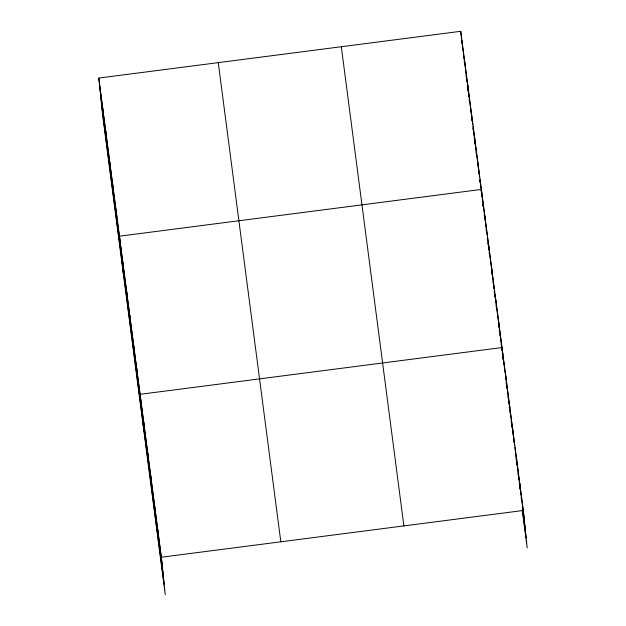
<?xml version="1.0" encoding="UTF-8"?>
<svg xmlns="http://www.w3.org/2000/svg" width="626" height="626" viewBox="0 0 626 626"><rect width="100%" height="100%" fill="white"/><g stroke="black" fill="none" stroke-linecap="round" stroke-linejoin="round"><path stroke-width="0.94" d="M98.814 78.062L161.383 557.226L165.256 594.7L102.687 115.528L98.814 78.062L460.744 31.3L523.313 510.472L527.186 547.938L522.248 510.12M161.383 557.226L523.313 510.472M461.698 40.025L467.106 81.435M467.348 83.321L472.755 124.731M473.006 126.616L473.373 129.441M473.616 131.319L474.602 138.855M474.844 140.733L479.641 177.44M479.884 179.326L480.252 182.15M480.502 184.028L481.488 191.556M481.73 193.442L487.138 234.86M487.38 236.738L493.405 282.858M493.648 284.744L494.634 292.272M494.884 294.15L500.291 335.567M500.534 337.453L503.382 359.238M503.633 361.179L505.276 373.785M505.534 375.725L505.91 378.636M507.177 388.331L505.589 374.7M507.436 390.272L509.713 407.729M509.838 408.7L514.65 445.548M514.901 447.488L516.552 460.094M518.445 474.641L516.223 456.158M518.704 476.582L520.347 489.188M520.472 490.158L524.017 517.311M464.218 61.426L464.461 63.312M465.447 70.84L465.689 72.718M466.057 75.543L466.307 77.428M466.675 80.253L466.918 82.131M467.286 84.956L467.536 86.842M467.904 89.659L468.146 91.545M468.522 94.369L468.764 96.248M469.132 99.072L469.375 100.958M471.714 118.838L471.957 120.724M472.943 128.252L473.186 130.138M473.553 132.962L473.804 134.84M474.172 137.665L474.414 139.551M474.79 142.368L475.032 144.254M475.4 147.079L475.65 148.957M476.018 151.782L476.261 153.667M478.593 171.547L478.843 173.433M479.829 180.961L480.072 182.847M480.439 185.664L480.682 187.55M481.058 190.374L481.3 192.252M481.668 195.077L481.918 196.963M482.286 199.788L482.529 201.666M482.896 204.491L483.147 206.377L482.967 204.686M484.25 214.843L484.493 216.729M485.479 224.257L485.721 226.142M486.097 228.967L486.339 230.845M487.325 238.373L487.568 240.259M487.936 243.084L488.186 244.962M488.554 247.786L488.796 249.672M489.164 252.497L489.415 254.375M491.746 272.263L491.989 274.141M492.975 281.669L493.225 283.555M493.593 286.379L493.836 288.257M494.204 291.082L494.454 292.968M494.822 295.793L495.064 297.671M495.432 300.496L495.682 302.381M496.05 305.206L496.293 307.084M497.404 315.559L497.647 317.437M498.632 324.972L498.875 326.85M499.243 329.675L499.493 331.561M499.861 334.378L500.104 336.264M500.471 339.089L500.722 340.967M501.09 343.791L501.332 345.677M501.7 348.502L501.95 350.38M502.318 353.205L502.561 355.091M502.928 357.908L503.179 359.793M505.44 377.11L505.691 379.043M506.074 381.954L506.324 383.894M506.7 386.805L506.958 388.746M507.334 391.649L507.592 393.59M507.968 396.501L508.226 398.441M508.602 401.352L508.86 403.293M509.235 406.196L509.486 408.136M509.869 411.047L510.12 412.988M511.137 420.742L511.387 422.683M511.771 425.594L512.021 427.535M513.664 440.141L513.923 442.081M516.074 458.568L516.325 460.501M516.708 463.412L516.959 465.353M517.342 468.264L517.592 470.204M517.976 473.115L518.226 475.048M518.61 477.959L518.86 479.899M519.244 482.81L519.494 484.751M519.87 487.654L520.128 489.595M520.503 492.505L520.762 494.446M521.137 497.357L521.395 499.298M522.405 507.052L522.655 508.993M522.913 510.933L525.065 527.421M522.593 510.675L526.137 537.828M341.311 46.731L403.88 525.895M218.255 62.631L280.824 541.795M99.518 84.901L162.087 564.065M100.567 95.011L163.136 574.175M101.639 105.426L164.208 584.59M519.768 483.319L520.386 489.297M512.678 429.006L513.383 435.852M509.134 401.853L509.752 407.839M502.748 354.394L502.036 347.547L140.107 394.31L143.98 431.783M503.007 356.922L503.273 359.449M503.617 362.814L503.789 364.496M498.601 321.193L499.305 328.04M495.158 294.846L495.862 301.685M491.715 268.491L492.419 275.33M488.272 242.137L488.984 248.976M484.837 215.782L485.541 222.621M482.098 196.267L481.394 189.428L119.464 236.182L123.338 273.656M482.356 198.794L482.623 201.322M477.951 163.073L478.655 169.912M474.508 136.718L475.22 143.557M471.065 110.364L471.777 117.203M467.63 84.009L468.334 90.848M464.187 57.655L464.891 64.494M460.744 31.3L461.448 38.139M461.714 40.667L461.972 43.194M462.324 46.567L462.497 48.249M157.838 530.073L158.542 536.912M154.293 502.921L154.998 509.76M150.749 475.768L151.453 482.607M147.204 448.615L147.908 455.454M143.659 421.462L144.363 428.301M136.671 367.955L137.376 374.794M133.228 341.6L133.933 348.439M129.785 315.246L130.49 322.085M126.342 288.891L127.055 295.73M122.907 262.537L123.612 269.383M116.021 209.827L116.726 216.674M112.578 183.473L113.29 190.32M109.135 157.126L109.847 163.965M105.7 130.771L106.404 137.61M102.257 104.417L102.961 111.256"/></g></svg>
